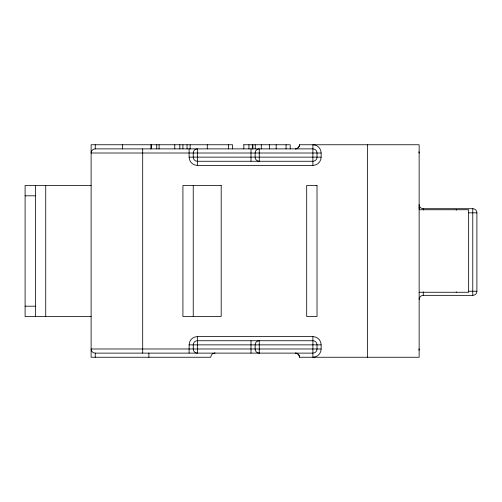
<?xml version="1.0" encoding="UTF-8"?>
<svg xmlns="http://www.w3.org/2000/svg" width="502" height="502" viewBox="0 0 502 502"><rect width="100%" height="100%" fill="white"/><g stroke="black" fill="none" stroke-linecap="round" stroke-linejoin="round"><path stroke-width="0.75" d="M419.139 208.707L419.139 206.736M419.139 206.127L419.139 205.638M179.835 144.752L179.835 148.881M190.132 148.881L190.132 144.752M299.481 144.752C299.537 146.96 297.56 148.937 295.352 148.881A4.129 4.129 0 0 0 299.481 144.752L419.139 144.752L419.139 357.248L299.481 357.248A4.129 4.129 0 0 0 295.352 353.119C297.56 353.063 299.537 355.039 299.481 357.248M243.834 144.752L243.834 148.881M243.784 144.752L290.2 144.752L290.2 148.881M321.142 153.01L91.119 153.01A4.129 4.129 0 0 1 95.242 148.881L312.89 148.881A4.129 4.129 0 0 1 317.019 153.01L317.019 157.132A4.129 4.129 0 0 1 312.89 161.261L197.361 161.261A4.129 4.129 0 0 1 193.239 157.132L193.239 153.01A4.129 4.129 0 0 1 197.361 148.881L197.361 165.384L312.89 165.384A8.252 8.252 0 0 0 321.142 157.132L321.142 153.01A8.252 8.252 0 0 0 312.89 144.752L312.89 165.384M418.994 153.01L419.139 153.01A4.129 4.129 0 0 0 418.95 151.792M189.11 148.893L189.11 157.132L321.142 157.132M91.119 185.502L25.1 185.502L25.1 316.498L91.119 316.498M25.1 195.811L35.416 195.811M419.139 204.584A4.129 4.129 0 0 0 423.261 208.707L472.771 208.707A4.129 4.129 0 0 1 476.9 212.835L476.9 291.229A4.129 4.129 0 0 1 472.771 295.352L423.261 295.352A4.129 4.129 0 0 0 419.139 299.481M419.139 209.742L468.648 209.742L468.648 292.258L419.139 292.258M468.648 212.835L476.887 212.835M468.648 291.229L476.887 291.229M25.1 306.189L35.416 306.189M189.11 353.107L189.11 344.868A8.252 8.252 0 0 1 197.361 336.616L312.89 336.616A8.252 8.252 0 0 1 321.142 344.868L321.142 348.99A8.252 8.252 0 0 1 312.89 357.248L312.89 336.616M189.11 344.868L321.142 344.868M321.142 348.99L91.119 348.99A4.129 4.129 0 0 0 95.242 353.119L312.89 353.119A4.129 4.129 0 0 0 317.019 348.99L317.019 344.868A4.129 4.129 0 0 0 312.89 340.739L197.361 340.739A4.129 4.129 0 0 0 193.239 344.868L193.239 348.99A4.129 4.129 0 0 0 197.361 353.119L197.361 336.616M418.994 348.99L419.139 348.99A4.129 4.129 0 0 1 418.95 350.208M472.771 208.719L472.771 295.345M456.268 209.742L456.268 210.194M456.268 291.919L456.268 292.258M423.261 208.719L423.261 210.031M423.261 291.844L423.261 295.345M367.558 144.752L367.558 357.248M286.071 144.752L286.071 148.881M276.169 144.752L276.169 148.881M269.423 144.752L269.423 148.881M261.278 144.752L261.278 148.881M255.223 144.752L255.223 148.881M252.895 144.752L252.895 148.881M252.311 144.752L252.311 148.881M251 148.893L251 161.249M251 340.751L251 353.107M248.936 144.752L248.936 148.881M232.564 148.881L232.564 144.752L91.119 144.752L91.119 357.248L210.771 357.248A4.129 4.129 0 0 1 214.9 353.119L214.9 352.711M228.517 144.752L228.517 148.881M207.282 144.752L207.282 148.881M193.239 185.502L193.239 316.498M187.045 144.752L187.045 148.881M182.923 144.752L182.923 148.881M174.784 144.752L174.784 148.881M159.078 144.752L159.078 148.881M156.749 144.752L156.749 148.881M151.51 144.752L151.51 148.881M150.926 144.752L150.926 148.881M148.881 353.132L148.881 357.248M142.694 148.893L142.694 353.107M122.45 144.752L122.45 148.881M95.242 144.752L95.242 148.868M95.242 353.132L95.242 357.248M45.732 185.502L45.732 316.498M35.416 185.502L35.416 316.498M197.361 165.384A8.252 8.252 0 0 1 189.11 157.132M221.194 185.502L182.923 185.502L182.923 316.498L221.194 316.498L221.194 185.502M317.019 185.502L306.703 185.502L306.703 316.498L317.019 316.498L317.019 185.502M259.252 161.249L259.252 148.893A4.129 4.129 0 0 0 255.129 153.01L255.129 157.132A4.129 4.129 0 0 0 259.252 161.261M259.252 353.107L259.252 340.751A4.129 4.129 0 0 0 255.129 344.868L255.129 348.99A4.129 4.129 0 0 0 259.252 353.119"/></g></svg>
